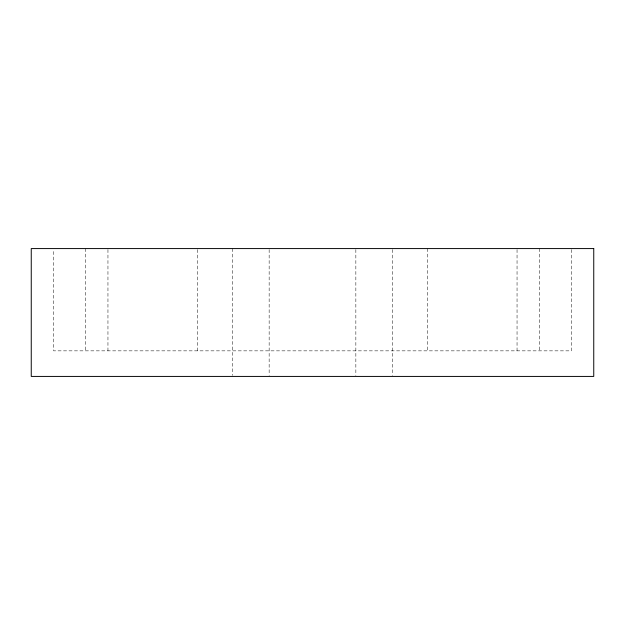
<?xml version="1.0" encoding="UTF-8"?>
<svg xmlns="http://www.w3.org/2000/svg" width="625" height="625" viewBox="0 0 625 625"><rect width="100%" height="100%" fill="white"/><g stroke="black" fill="none" stroke-linecap="round" stroke-linejoin="round"><path stroke-width="0.47" stroke-dasharray="3.12 2.34" d="M571.375 249.555L571.375 350.852L53.625 350.852L53.625 249.555M539.414 248.578L539.414 350.852M517.047 249.555L517.047 350.852M427.555 248.578L427.555 350.852M392.398 249.547L392.398 375.453M355.852 249.555L355.852 375.445M269.148 249.555L269.148 375.445M232.602 248.578L232.602 375.445M197.445 249.555L197.445 350.852M107.953 249.555L107.953 350.852M85.586 248.578L85.586 350.852"/><path stroke-width="0.94" d="M593.75 248.578L31.25 248.578L31.25 376.422L593.75 376.422L593.75 248.578"/></g></svg>
